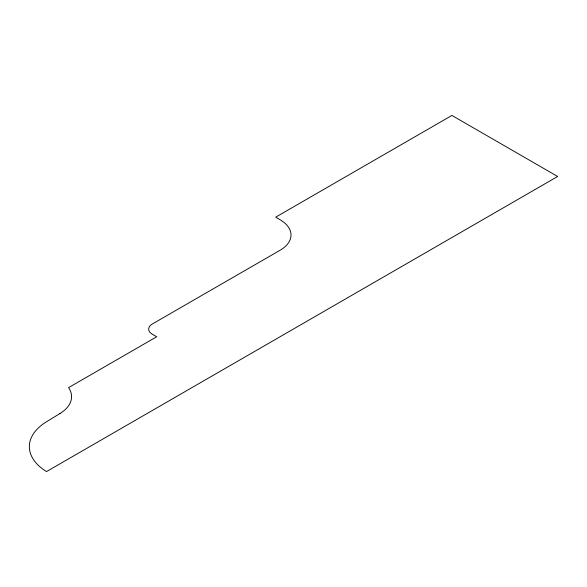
<?xml version="1.0" encoding="UTF-8"?>
<svg xmlns="http://www.w3.org/2000/svg" width="587" height="587" viewBox="0 0 587 587"><rect width="100%" height="100%" fill="white"/><g stroke="black" fill="none" stroke-linecap="round" stroke-linejoin="round"><path stroke-width="0.88" d="M59.984 413.519L46.476 421.774A62.758 36.233 0 0 0 46.549 471.566L557.65 176.482L451.902 115.434L275.663 217.183L280.065 219.729A37.385 21.587 0 0 1 280.065 250.253L152.29 324.024A12.459 7.198 0 0 0 152.29 334.201L156.7 336.747L68.576 387.618A42.477 24.529 0 0 1 59.984 413.519"/></g></svg>
